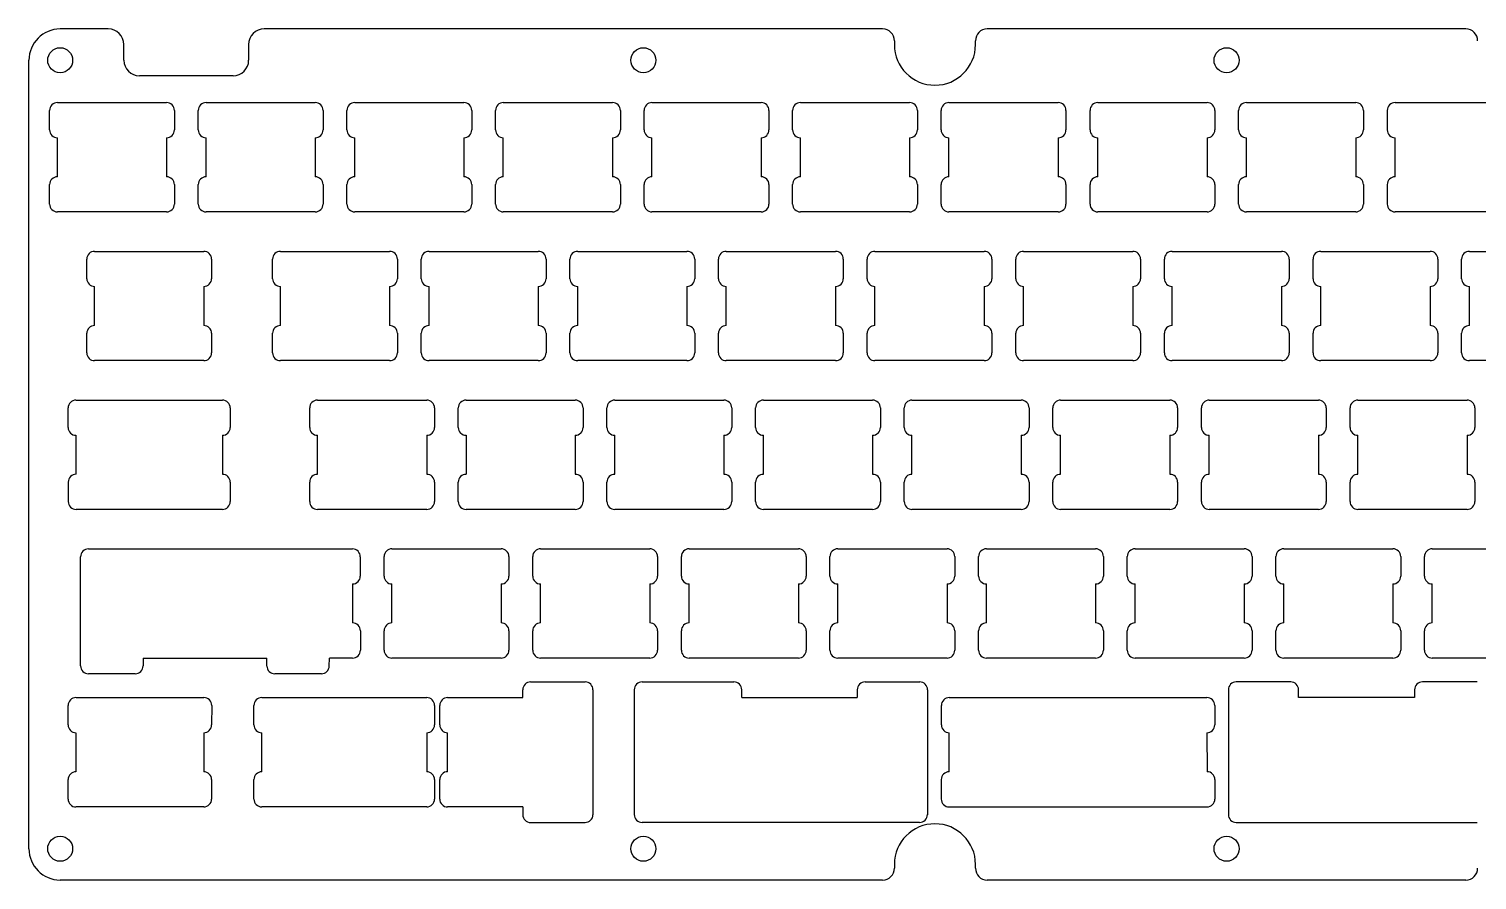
# Model space of a CAD drawing. Header units: millimetres. Extents: x -154 to 154, y -55 to 55.
# Drawn here: x -153.5 to 32.1, y -54.5 to 54.5 of the extents above; entities that cross this region are included whole.
import ezdxf

# ---------------------------------------------------------------- set-up
doc = ezdxf.new("R2010")
doc.units = ezdxf.units.MM

msp = doc.modelspace()

# ---------------------------------------------------------------- linework, layer by layer
at = {"color": 7, "linetype": 'Continuous', "lineweight": 25}
for p, q in [((-143.34, 54.5), (-149.5, 54.5)), ((-44.08, 54.5), (-123.34, 54.5)), ((30.68, 54.5), (-30.68, 54.5)), ((-141.34, 50.5), (-141.34, 52.5)), ((-125.34, 52.5), (-125.34, 50.5)), ((-42.58, 53), (-42.58, 52.5)), ((-32.17, 52.5), (-32.17, 53)), ((-153.5, -50.5), (-153.5, 50.5)), ((-127.34, 48.5), (-139.34, 48.5)), ((-149.85, 45.07), (-135.85, 45.07)), ((-130.8, 45.07), (-116.8, 45.07)), ((-111.75, 45.07), (-97.75, 45.07)), ((-92.7, 45.07), (-78.7, 45.07)), ((-73.65, 45.07), (-64.15, 45.07)), ((-64.15, 45.07), (-59.65, 45.07)), ((-54.62, 45.07), (-45.12, 45.07)), ((-45.12, 45.07), (-40.62, 45.07)), ((-35.58, 45.07), (-26.08, 45.07)), ((-26.08, 45.07), (-21.58, 45.07)), ((-16.5, 45.07), (-7, 45.07)), ((-7, 45.07), (-2.5, 45.07)), ((2.55, 45.07), (16.55, 45.07)), ((21.61, 45.07), (35.61, 45.07)), ((-150.85, 41.57), (-150.85, 44.07)), ((-134.85, 44.07), (-134.85, 41.57)), ((-131.8, 41.57), (-131.8, 44.07)), ((-115.8, 44.07), (-115.8, 41.57)), ((-112.75, 41.57), (-112.75, 44.07)), ((-96.75, 44.07), (-96.75, 41.57)), ((-93.7, 41.57), (-93.7, 44.07)), ((-77.7, 44.07), (-77.7, 41.57)), ((-74.65, 41.57), (-74.65, 44.07)), ((-58.65, 44.07), (-58.65, 41.57)), ((-55.62, 41.57), (-55.62, 44.07)), ((-39.62, 44.07), (-39.62, 41.57)), ((-36.58, 41.57), (-36.58, 44.07)), ((-20.58, 44.07), (-20.58, 41.57)), ((-17.5, 41.57), (-17.5, 44.07)), ((-1.5, 44.07), (-1.5, 41.57)), ((1.55, 41.57), (1.55, 44.07)), ((17.55, 44.07), (17.55, 41.57)), ((20.61, 41.57), (20.61, 44.07)), ((-149.85, 35.57), (-149.85, 40.57)), ((-135.85, 40.57), (-135.85, 35.57)), ((-130.8, 35.57), (-130.8, 40.57)), ((-116.8, 40.57), (-116.8, 35.57)), ((-111.75, 35.57), (-111.75, 40.57)), ((-97.75, 40.57), (-97.75, 35.57)), ((-92.7, 35.57), (-92.7, 40.57)), ((-78.7, 40.57), (-78.7, 35.57)), ((-73.65, 35.57), (-73.65, 40.57)), ((-59.65, 40.57), (-59.65, 35.57)), ((-54.62, 35.57), (-54.62, 40.57)), ((-40.62, 40.57), (-40.62, 35.57)), ((-35.58, 35.57), (-35.58, 40.57)), ((-21.58, 40.57), (-21.58, 35.57)), ((-16.5, 35.57), (-16.5, 40.57)), ((-2.5, 40.57), (-2.5, 35.57)), ((2.55, 35.57), (2.55, 40.57)), ((16.55, 40.57), (16.55, 35.57)), ((21.61, 35.57), (21.61, 40.57)), ((-150.85, 32.07), (-150.85, 34.57)), ((-134.85, 34.57), (-134.85, 32.07)), ((-131.8, 32.07), (-131.8, 34.57)), ((-115.8, 34.57), (-115.8, 32.07)), ((-112.75, 32.07), (-112.75, 34.57)), ((-96.75, 34.57), (-96.75, 32.07)), ((-93.7, 32.07), (-93.7, 34.57)), ((-77.7, 34.57), (-77.7, 32.07)), ((-74.65, 32.07), (-74.65, 34.57)), ((-58.65, 34.57), (-58.65, 32.07)), ((-55.62, 32.07), (-55.62, 34.57)), ((-39.62, 34.57), (-39.62, 32.07)), ((-36.58, 32.07), (-36.58, 34.57)), ((-20.58, 34.57), (-20.58, 32.07)), ((-17.5, 32.07), (-17.5, 34.57)), ((-1.5, 34.57), (-1.5, 32.07)), ((1.55, 32.07), (1.55, 34.57)), ((17.55, 34.57), (17.55, 32.07)), ((20.61, 32.07), (20.61, 34.57)), ((-135.85, 31.07), (-149.85, 31.07)), ((-116.8, 31.07), (-130.8, 31.07)), ((-97.75, 31.07), (-111.75, 31.07)), ((-78.7, 31.07), (-92.7, 31.07)), ((-64.15, 31.07), (-73.65, 31.07)), ((-59.65, 31.07), (-64.15, 31.07)), ((-45.12, 31.07), (-54.62, 31.07)), ((-40.62, 31.07), (-45.12, 31.07)), ((-26.08, 31.07), (-35.58, 31.07)), ((-21.58, 31.07), (-26.08, 31.07)), ((-7, 31.07), (-16.5, 31.07)), ((-2.5, 31.07), (-7, 31.07)), ((16.55, 31.07), (2.55, 31.07)), ((35.61, 31.07), (21.61, 31.07)), ((-145.09, 26.02), (-131.09, 26.02)), ((-121.27, 26.02), (-107.27, 26.02)), ((-102.22, 26.02), (-88.22, 26.02)), ((-83.17, 26.02), (-69.17, 26.02)), ((-64.12, 26.02), (-50.12, 26.02)), ((-45.07, 26.02), (-35.57, 26.02)), ((-35.57, 26.02), (-31.07, 26.02)), ((-26.02, 26.02), (-16.52, 26.02)), ((-16.52, 26.02), (-12.02, 26.02)), ((-6.97, 26.02), (2.53, 26.02)), ((2.53, 26.02), (7.03, 26.02)), ((12.08, 26.02), (21.58, 26.02)), ((21.58, 26.02), (26.08, 26.02)), ((31.13, 26.02), (45.13, 26.02)), ((-146.09, 22.52), (-146.09, 25.02)), ((-130.09, 25.02), (-130.09, 22.52)), ((-122.27, 22.52), (-122.27, 25.02)), ((-106.27, 25.02), (-106.27, 22.52)), ((-103.22, 22.52), (-103.22, 25.02)), ((-87.22, 25.02), (-87.22, 22.52)), ((-84.17, 22.52), (-84.17, 25.02)), ((-68.17, 25.02), (-68.17, 22.52)), ((-65.12, 22.52), (-65.12, 25.02)), ((-49.12, 25.02), (-49.12, 22.52)), ((-46.07, 22.52), (-46.07, 25.02)), ((-30.07, 25.02), (-30.07, 22.52)), ((-27.02, 22.52), (-27.02, 25.02)), ((-11.02, 25.02), (-11.02, 22.52)), ((-7.97, 22.52), (-7.97, 25.02)), ((8.03, 25.02), (8.03, 22.52)), ((11.08, 22.52), (11.08, 25.02)), ((27.08, 25.02), (27.08, 22.52)), ((30.13, 22.52), (30.13, 25.02)), ((-145.09, 16.52), (-145.09, 21.52)), ((-131.09, 21.52), (-131.09, 16.52)), ((-121.27, 16.52), (-121.27, 21.52)), ((-107.27, 21.52), (-107.27, 16.52)), ((-102.22, 16.52), (-102.22, 21.52)), ((-88.22, 21.52), (-88.22, 16.52)), ((-83.17, 16.52), (-83.17, 21.52)), ((-69.17, 21.52), (-69.17, 16.52)), ((-64.12, 16.52), (-64.12, 21.52)), ((-50.12, 21.52), (-50.12, 16.52)), ((-45.07, 16.52), (-45.07, 21.52)), ((-31.07, 21.52), (-31.07, 16.52)), ((-26.02, 16.52), (-26.02, 21.52)), ((-12.02, 21.52), (-12.02, 16.52)), ((-6.97, 16.52), (-6.97, 21.52)), ((7.03, 21.52), (7.03, 16.52)), ((12.08, 16.52), (12.08, 21.52)), ((26.08, 21.52), (26.08, 16.52)), ((31.13, 16.52), (31.13, 21.52)), ((-146.09, 13.02), (-146.09, 15.52)), ((-130.09, 15.52), (-130.09, 13.02)), ((-122.27, 13.02), (-122.27, 15.52)), ((-106.27, 15.52), (-106.27, 13.02)), ((-103.22, 13.02), (-103.22, 15.52)), ((-87.22, 15.52), (-87.22, 13.02)), ((-84.17, 13.02), (-84.17, 15.52)), ((-68.17, 15.52), (-68.17, 13.02)), ((-65.12, 13.02), (-65.12, 15.52)), ((-49.12, 15.52), (-49.12, 13.02)), ((-46.07, 13.02), (-46.07, 15.52)), ((-30.07, 15.52), (-30.07, 13.02)), ((-27.02, 13.02), (-27.02, 15.52)), ((-11.02, 15.52), (-11.02, 13.02)), ((-7.97, 13.02), (-7.97, 15.52)), ((8.03, 15.52), (8.03, 13.02)), ((11.08, 13.02), (11.08, 15.52)), ((27.08, 15.52), (27.08, 13.02)), ((30.13, 13.02), (30.13, 15.52)), ((-131.09, 12.02), (-145.09, 12.02)), ((-107.27, 12.02), (-121.27, 12.02)), ((-88.22, 12.02), (-102.22, 12.02)), ((-69.17, 12.02), (-83.17, 12.02)), ((-50.12, 12.02), (-64.12, 12.02)), ((-35.57, 12.02), (-45.07, 12.02)), ((-31.07, 12.02), (-35.57, 12.02)), ((-16.52, 12.02), (-26.02, 12.02)), ((-12.02, 12.02), (-16.52, 12.02)), ((2.53, 12.02), (-6.97, 12.02)), ((7.03, 12.02), (2.53, 12.02)), ((21.58, 12.02), (12.08, 12.02)), ((26.08, 12.02), (21.58, 12.02)), ((45.13, 12.02), (31.13, 12.02)), ((-148.47, 3.46), (-148.47, 5.96)), ((-147.47, 6.96), (-128.7, 6.96)), ((-127.7, 5.96), (-127.71, 3.46)), ((-117.52, 3.46), (-117.52, 5.96)), ((-116.52, 6.96), (-116.22, 6.96)), ((-116.22, 6.96), (-102.82, 6.96)), ((-102.82, 6.96), (-102.52, 6.96)), ((-101.52, 5.96), (-101.52, 3.46)), ((-98.47, 3.46), (-98.47, 5.96)), ((-97.47, 6.96), (-97.17, 6.96)), ((-97.17, 6.96), (-83.77, 6.96)), ((-83.77, 6.96), (-83.47, 6.96)), ((-82.47, 5.96), (-82.47, 3.46)), ((-79.42, 3.46), (-79.42, 5.96)), ((-78.42, 6.96), (-68.92, 6.96)), ((-68.92, 6.96), (-64.42, 6.96)), ((-63.42, 5.96), (-63.42, 3.46)), ((-60.37, 3.46), (-60.37, 5.96)), ((-59.37, 6.96), (-49.87, 6.96)), ((-49.87, 6.96), (-45.37, 6.96)), ((-44.37, 5.96), (-44.37, 3.46)), ((-41.32, 3.46), (-41.32, 5.96)), ((-40.32, 6.96), (-40.02, 6.96)), ((-40.02, 6.96), (-26.62, 6.96)), ((-26.62, 6.96), (-26.32, 6.96)), ((-25.32, 5.96), (-25.32, 3.46)), ((-22.27, 3.46), (-22.27, 5.96)), ((-21.27, 6.96), (-20.97, 6.96)), ((-20.97, 6.96), (-7.57, 6.96)), ((-7.57, 6.96), (-7.27, 6.96)), ((-6.27, 5.96), (-6.27, 3.46)), ((-3.22, 3.46), (-3.22, 5.96)), ((-2.22, 6.96), (11.78, 6.96)), ((12.78, 5.96), (12.78, 3.46)), ((15.83, 3.46), (15.83, 5.96)), ((16.83, 6.96), (26.33, 6.96)), ((26.33, 6.96), (30.83, 6.96)), ((31.83, 5.96), (31.83, 3.46)), ((-147.46, -2.53), (-147.47, 2.46)), ((-128.71, 2.46), (-128.71, -2.54)), ((-116.52, -2.54), (-116.52, 2.46)), ((-102.52, 2.46), (-102.52, -2.54)), ((-97.47, 2.46), (-97.47, -2.54)), ((-83.47, 2.46), (-83.47, -2.54)), ((-78.42, -2.54), (-78.42, 2.46)), ((-64.42, 2.46), (-64.42, -2.54)), ((-59.37, -2.54), (-59.37, 2.46)), ((-45.37, 2.46), (-45.37, -2.54)), ((-40.32, -2.54), (-40.32, 2.46)), ((-26.32, 2.46), (-26.32, -2.54)), ((-21.27, -2.54), (-21.27, 2.46)), ((-7.27, 2.46), (-7.27, -2.54)), ((-2.22, -2.54), (-2.22, 2.46)), ((11.78, 2.46), (11.78, -2.54)), ((16.83, -2.54), (16.83, 2.46)), ((30.83, 2.46), (30.83, -2.54)), ((-148.46, -3.53), (-148.46, -6.03)), ((-127.71, -3.54), (-127.71, -6.03)), ((-117.52, -6.04), (-117.52, -3.54)), ((-101.52, -3.54), (-101.52, -6.04)), ((-98.47, -6.04), (-98.47, -3.54)), ((-82.47, -3.54), (-82.47, -6.04)), ((-79.42, -6.04), (-79.42, -3.54)), ((-63.42, -3.54), (-63.42, -6.04)), ((-60.37, -6.04), (-60.37, -3.54)), ((-44.37, -3.54), (-44.37, -6.04)), ((-41.32, -6.04), (-41.32, -3.54)), ((-25.32, -3.54), (-25.32, -6.04)), ((-22.27, -6.04), (-22.27, -3.54)), ((-6.27, -3.54), (-6.27, -6.04)), ((-3.22, -6.04), (-3.22, -3.54)), ((12.78, -3.54), (12.78, -6.04)), ((15.83, -6.04), (15.83, -3.54)), ((31.83, -3.54), (31.83, -6.04)), ((-128.71, -7.03), (-147.46, -7.03)), ((-116.22, -7.04), (-116.52, -7.04)), ((-102.82, -7.04), (-116.22, -7.04)), ((-102.52, -7.04), (-102.82, -7.04)), ((-97.17, -7.04), (-97.47, -7.04)), ((-83.77, -7.04), (-97.17, -7.04)), ((-83.47, -7.04), (-83.77, -7.04)), ((-68.92, -7.04), (-78.42, -7.04)), ((-64.42, -7.04), (-68.92, -7.04)), ((-49.87, -7.04), (-59.37, -7.04)), ((-45.37, -7.04), (-49.87, -7.04)), ((-40.02, -7.04), (-40.32, -7.04)), ((-26.62, -7.04), (-40.02, -7.04)), ((-26.32, -7.04), (-26.62, -7.04)), ((-20.97, -7.04), (-21.27, -7.04)), ((-7.57, -7.04), (-20.97, -7.04)), ((-7.27, -7.04), (-7.57, -7.04)), ((11.78, -7.04), (-2.22, -7.04)), ((26.33, -7.04), (16.83, -7.04)), ((30.83, -7.04), (26.33, -7.04)), ((-145.88, -12.09), (-112.03, -12.09)), ((-106.98, -12.08), (-92.98, -12.08)), ((-87.93, -12.08), (-78.43, -12.08)), ((-78.43, -12.08), (-73.93, -12.08)), ((-68.88, -12.08), (-59.38, -12.08)), ((-59.38, -12.08), (-54.88, -12.08)), ((-49.83, -12.08), (-40.33, -12.08)), ((-40.33, -12.08), (-35.83, -12.08)), ((-30.78, -12.08), (-21.28, -12.08)), ((-21.28, -12.08), (-16.78, -12.08)), ((-11.73, -12.08), (2.27, -12.08)), ((7.32, -12.08), (16.82, -12.08)), ((16.82, -12.08), (21.32, -12.08)), ((26.37, -12.08), (26.67, -12.08)), ((26.67, -12.08), (40.07, -12.08)), ((-146.88, -27.08), (-146.88, -13.09)), ((-111.03, -13.09), (-111.03, -15.58)), ((-107.98, -15.58), (-107.98, -13.08)), ((-91.98, -13.08), (-91.98, -15.58)), ((-88.93, -15.58), (-88.93, -13.08)), ((-72.93, -13.08), (-72.93, -15.58)), ((-69.88, -15.58), (-69.88, -13.08)), ((-53.88, -13.08), (-53.88, -15.58)), ((-50.83, -15.58), (-50.83, -13.08)), ((-34.83, -13.08), (-34.83, -15.58)), ((-31.78, -15.58), (-31.78, -13.08)), ((-15.78, -13.08), (-15.78, -15.58)), ((-12.73, -15.58), (-12.73, -13.08)), ((3.27, -13.08), (3.27, -15.58)), ((6.32, -15.58), (6.32, -13.08)), ((22.32, -13.08), (22.32, -15.58)), ((25.37, -15.58), (25.37, -13.08)), ((-112.02, -16.57), (-112.02, -21.57)), ((-106.98, -21.58), (-106.98, -16.58)), ((-92.98, -16.58), (-92.98, -21.58)), ((-87.93, -21.58), (-87.93, -16.58)), ((-73.93, -16.58), (-73.93, -21.58)), ((-68.88, -21.58), (-68.88, -16.58)), ((-54.88, -16.58), (-54.88, -21.58)), ((-49.83, -21.58), (-49.83, -16.58)), ((-35.83, -16.58), (-35.83, -21.58)), ((-30.78, -21.58), (-30.78, -16.58)), ((-16.78, -16.58), (-16.78, -21.58)), ((-11.73, -21.58), (-11.73, -16.58)), ((2.27, -16.58), (2.27, -21.58)), ((7.32, -21.58), (7.32, -16.58)), ((21.32, -16.58), (21.32, -21.58)), ((26.37, -21.58), (26.37, -16.58)), ((-111.02, -22.57), (-111.02, -25.07)), ((-107.98, -25.08), (-107.98, -22.58)), ((-91.98, -22.58), (-91.98, -25.08)), ((-88.93, -25.08), (-88.93, -22.58)), ((-72.93, -22.58), (-72.93, -25.08)), ((-69.88, -25.08), (-69.88, -22.58)), ((-53.88, -22.58), (-53.88, -25.08)), ((-50.83, -25.08), (-50.83, -22.58)), ((-34.83, -22.58), (-34.83, -25.08)), ((-31.78, -25.08), (-31.78, -22.58)), ((-15.78, -22.58), (-15.78, -25.08)), ((-12.73, -25.08), (-12.73, -22.58)), ((3.27, -22.58), (3.27, -25.08)), ((6.32, -25.08), (6.32, -22.58)), ((22.32, -22.58), (22.32, -25.08)), ((25.37, -25.08), (25.37, -22.58)), ((-138.88, -26.08), (-138.88, -27.08)), ((-138.88, -26.08), (-123, -26.08)), ((-123, -27.09), (-123, -26.08)), ((-115.01, -27.09), (-115, -26.08)), ((-113.03, -26.08), (-115, -26.08)), ((-112.02, -26.07), (-113.03, -26.08)), ((-92.98, -26.08), (-106.98, -26.08)), ((-78.43, -26.08), (-87.93, -26.08)), ((-73.93, -26.08), (-78.43, -26.08)), ((-59.38, -26.08), (-68.88, -26.08)), ((-54.88, -26.08), (-59.38, -26.08)), ((-40.33, -26.08), (-49.83, -26.08)), ((-35.83, -26.08), (-40.33, -26.08)), ((-21.28, -26.08), (-30.78, -26.08)), ((-16.78, -26.08), (-21.28, -26.08)), ((2.27, -26.08), (-11.73, -26.08)), ((16.82, -26.08), (7.32, -26.08)), ((21.32, -26.08), (16.82, -26.08)), ((26.67, -26.08), (26.37, -26.08)), ((40.07, -26.08), (26.67, -26.08)), ((-139.88, -28.08), (-145.88, -28.08)), ((-116.01, -28.09), (-122, -28.09)), ((-89.21, -29.13), (-82.21, -29.13)), ((-74.91, -29.13), (-63.14, -29.13)), ((-46.33, -29.13), (-39.33, -29.13)), ((8.23, -29.13), (1.23, -29.13)), ((32.11, -29.13), (25.1, -29.13)), ((-147.47, -31.14), (-131.08, -31.14)), ((-123.66, -31.13), (-102.52, -31.13)), ((-99.84, -31.13), (-90.21, -31.14)), ((-90.21, -31.14), (-90.21, -30.13)), ((-81.21, -30.13), (-81.21, -46.14)), ((-75.91, -30.13), (-75.91, -46.13)), ((-62.14, -31.14), (-62.14, -30.13)), ((-62.14, -31.14), (-47.33, -31.14)), ((-47.33, -30.13), (-47.33, -31.14)), ((-38.33, -30.13), (-38.34, -46.13)), ((-35.54, -31.13), (-2.51, -31.14)), ((0.23, -30.13), (0.23, -46.13)), ((9.23, -31.13), (9.23, -30.13)), ((24.1, -31.13), (9.23, -31.13)), ((24.1, -30.13), (24.1, -31.13)), ((-148.47, -34.64), (-148.47, -32.14)), ((-130.08, -32.14), (-130.09, -34.64)), ((-124.66, -34.64), (-124.66, -32.13)), ((-101.52, -32.13), (-101.52, -34.64)), ((-100.84, -34.63), (-100.84, -32.13)), ((-36.54, -34.63), (-36.54, -32.13)), ((-1.51, -32.14), (-1.51, -34.64)), ((-147.47, -40.64), (-147.47, -35.64)), ((-131.09, -35.64), (-131.09, -40.64)), ((-123.66, -40.64), (-123.66, -35.64)), ((-102.52, -35.64), (-102.52, -40.64)), ((-99.84, -40.63), (-99.84, -35.63)), ((-35.56, -40.64), (-35.54, -35.63)), ((-2.51, -35.64), (-2.5, -40.63)), ((-148.47, -44.14), (-148.47, -41.64)), ((-130.09, -41.64), (-130.09, -44.13)), ((-124.66, -44.13), (-124.66, -41.64)), ((-101.52, -41.64), (-101.51, -44.13)), ((-100.85, -44.14), (-100.84, -41.63)), ((-36.56, -41.64), (-36.56, -44.14)), ((-1.5, -41.63), (-1.5, -44.13)), ((-131.09, -45.13), (-147.47, -45.14)), ((-102.51, -45.13), (-123.66, -45.13)), ((-90.21, -45.14), (-99.85, -45.14)), ((-90.21, -45.14), (-90.21, -46.14)), ((-35.56, -45.14), (-2.5, -45.13)), ((-89.21, -47.14), (-82.21, -47.13)), ((-39.34, -47.13), (-74.91, -47.13)), ((1.23, -47.13), (32.11, -47.13)), ((-42.58, -52.5), (-42.58, -53)), ((-32.17, -53), (-32.17, -52.5)), ((-44.08, -54.5), (-149.5, -54.5)), ((30.68, -54.5), (-30.68, -54.5))]:
    msp.add_line(p, q, dxfattribs=at)
for centre in [(-149.5, 50.5), (-74.75, 50.5), (0, 50.5), (-149.5, -50.5), (-74.75, -50.5), (0, -50.5)]:
    msp.add_circle(centre, 1.6, dxfattribs=at)
for centre, radius, start, end in [((-149.5, 50.5), 4, 90, 180), ((-143.34, 52.5), 2, 0, 90), ((-123.34, 52.5), 2, 90, 180), ((-44.08, 53), 1.5, 0, 90), ((-30.68, 53), 1.5, 90, 180), ((30.68, 53), 1.5, 0, 90), ((-37.38, 52.5), 5.2, 180, 0), ((-139.34, 50.5), 2, 180, 270), ((-127.34, 50.5), 2, 270, 0), ((-149.85, 44.07), 0.999, 89.9673, 180.0327), ((-135.85, 44.07), 0.999, 359.9673, 90.0327), ((-130.8, 44.07), 0.999, 89.9673, 180.0327), ((-116.8, 44.07), 0.999, 359.9673, 90.0327), ((-111.75, 44.07), 0.999, 89.9673, 180.0327), ((-97.75, 44.07), 0.999, 359.9673, 90.0327), ((-92.7, 44.07), 0.999, 89.9673, 180.0327), ((-78.7, 44.07), 0.999, 359.9673, 90.0327), ((-73.65, 44.07), 0.999, 89.9673, 180.0327), ((-59.65, 44.07), 0.999, 359.9673, 90.0327), ((-54.62, 44.07), 0.999, 89.9673, 180.0327), ((-40.62, 44.07), 0.999, 359.9673, 90.0327), ((-35.58, 44.07), 0.999, 89.9673, 180.0327), ((-21.58, 44.07), 0.999, 359.9673, 90.0327), ((-16.5, 44.07), 0.999, 89.9673, 180.0327), ((-2.5, 44.07), 0.999, 359.9673, 90.0327), ((2.55, 44.07), 0.999, 89.9673, 180.0327), ((16.55, 44.07), 0.999, 359.9673, 90.0327), ((21.6, 44.07), 0.999, 89.9673, 180.0327), ((-149.85, 41.57), 0.999, 179.9673, 270.0327), ((-135.85, 41.57), 0.999, 269.9674, 0.0327), ((-130.8, 41.57), 0.999, 179.9673, 270.0327), ((-116.8, 41.57), 0.999, 269.9674, 0.0327), ((-111.75, 41.57), 0.999, 179.9673, 270.0327), ((-97.75, 41.57), 0.999, 269.9674, 0.0327), ((-92.7, 41.57), 0.999, 179.9673, 270.0327), ((-78.7, 41.57), 0.999, 269.9674, 0.0327), ((-73.65, 41.57), 0.999, 179.9673, 270.0327), ((-59.65, 41.57), 0.999, 269.9674, 0.0327), ((-54.62, 41.57), 0.999, 179.9673, 270.0327), ((-40.62, 41.57), 0.999, 269.9674, 0.0327), ((-35.58, 41.57), 0.999, 179.9673, 270.0327), ((-21.58, 41.57), 0.999, 269.9674, 0.0327), ((-16.5, 41.57), 0.999, 179.9673, 270.0327), ((-2.5, 41.57), 0.999, 269.9674, 0.0327), ((2.55, 41.57), 0.999, 179.9673, 270.0327), ((16.55, 41.57), 0.999, 269.9673, 0.0327), ((21.6, 41.57), 0.999, 179.9673, 270.0327), ((-149.85, 34.57), 0.999, 89.9673, 180.0327), ((-135.85, 34.57), 0.999, 359.9673, 90.0326), ((-130.8, 34.57), 0.999, 89.9673, 180.0327), ((-116.8, 34.57), 0.999, 359.9673, 90.0326), ((-111.75, 34.57), 0.999, 89.9673, 180.0327), ((-97.75, 34.57), 0.999, 359.9673, 90.0326), ((-92.7, 34.57), 0.999, 89.9672, 180.0326), ((-78.7, 34.57), 0.999, 359.9673, 90.0326), ((-73.65, 34.57), 0.999, 89.9671, 180.0326), ((-59.65, 34.57), 0.999, 359.9673, 90.0326), ((-54.62, 34.57), 0.999, 89.9671, 180.0326), ((-40.62, 34.57), 0.999, 359.9673, 90.0326), ((-35.58, 34.57), 0.999, 89.9671, 180.0326), ((-21.58, 34.57), 0.999, 359.9673, 90.0326), ((-16.5, 34.57), 0.999, 89.9671, 180.0326), ((-2.5, 34.57), 0.999, 359.9673, 90.0326), ((2.55, 34.57), 0.999, 89.9672, 180.0327), ((16.55, 34.57), 0.999, 359.9673, 90.0327), ((21.6, 34.57), 0.999, 89.9672, 180.0327), ((-149.85, 32.07), 0.999, 179.9673, 270.0327), ((-135.85, 32.07), 0.999, 269.9673, 0.0327), ((-130.8, 32.07), 0.999, 179.9673, 270.0327), ((-116.8, 32.07), 0.999, 269.9673, 0.0327), ((-111.75, 32.07), 0.999, 179.9673, 270.0327), ((-97.75, 32.07), 0.999, 269.9673, 0.0327), ((-92.7, 32.07), 0.999, 179.9673, 270.0327), ((-78.7, 32.07), 0.999, 269.9673, 0.0327), ((-73.65, 32.07), 0.999, 179.9673, 270.0327), ((-59.65, 32.07), 0.999, 269.9673, 0.0327), ((-54.62, 32.07), 0.999, 179.9673, 270.0327), ((-40.62, 32.07), 0.999, 269.9673, 0.0327), ((-35.58, 32.07), 0.999, 179.9673, 270.0327), ((-21.58, 32.07), 0.999, 269.9673, 0.0327), ((-16.5, 32.07), 0.999, 179.9673, 270.0327), ((-2.5, 32.07), 0.999, 269.9673, 0.0327), ((2.55, 32.07), 0.999, 179.9673, 270.0327), ((16.55, 32.07), 0.999, 269.9673, 0.0327), ((21.6, 32.07), 0.999, 179.9673, 270.0327), ((-145.09, 25.02), 0.999, 89.9673, 180.0327), ((-131.09, 25.02), 0.999, 359.9673, 90.0327), ((-121.27, 25.02), 0.999, 89.9673, 180.0327), ((-107.27, 25.02), 0.999, 359.9673, 90.0327), ((-102.22, 25.02), 0.999, 89.9673, 180.0327), ((-88.22, 25.02), 0.999, 359.9673, 90.0327), ((-83.17, 25.02), 0.999, 89.9673, 180.0327), ((-69.17, 25.02), 0.999, 359.9673, 90.0327), ((-64.12, 25.02), 0.999, 89.9673, 180.0327), ((-50.12, 25.02), 0.999, 359.9673, 90.0327), ((-45.07, 25.02), 0.999, 89.9673, 180.0327), ((-31.07, 25.02), 0.999, 359.9673, 90.0327), ((-26.02, 25.02), 0.999, 89.9673, 180.0327), ((-12.02, 25.02), 0.999, 359.9673, 90.0327), ((-6.97, 25.02), 0.999, 89.9673, 180.0327), ((7.03, 25.02), 0.999, 359.9673, 90.0327), ((12.08, 25.02), 0.999, 89.9673, 180.0327), ((26.08, 25.02), 0.999, 359.9673, 90.0327), ((31.13, 25.02), 0.999, 89.9673, 180.0327), ((-145.09, 22.52), 0.999, 179.9673, 270.0327), ((-131.09, 22.52), 0.999, 269.9674, 0.0327), ((-121.27, 22.52), 0.999, 179.9673, 270.0327), ((-107.27, 22.52), 0.999, 269.9674, 0.0327), ((-102.22, 22.52), 0.999, 179.9673, 270.0327), ((-88.22, 22.52), 0.999, 269.9674, 0.0327), ((-83.17, 22.52), 0.999, 179.9673, 270.0327), ((-69.17, 22.52), 0.999, 269.9674, 0.0327), ((-64.12, 22.52), 0.999, 179.9673, 270.0327), ((-50.12, 22.52), 0.999, 269.9674, 0.0327), ((-45.07, 22.52), 0.999, 179.9673, 270.0327), ((-31.07, 22.52), 0.999, 269.9674, 0.0327), ((-26.02, 22.52), 0.999, 179.9673, 270.0327), ((-12.02, 22.52), 0.999, 269.9674, 0.0327), ((-6.97, 22.52), 0.999, 179.9673, 270.0327), ((7.03, 22.52), 0.999, 269.9683, 0.0327), ((12.08, 22.52), 0.999, 179.9673, 270.0327), ((26.08, 22.52), 0.999, 269.9674, 0.0327), ((31.13, 22.52), 0.999, 179.9673, 270.0327), ((-145.09, 15.52), 0.999, 89.9673, 180.0327), ((-131.09, 15.52), 0.999, 359.9673, 90.0326), ((-121.27, 15.52), 0.999, 89.9673, 180.0327), ((-107.27, 15.52), 0.999, 359.9673, 90.0326), ((-102.22, 15.52), 0.999, 89.9673, 180.0327), ((-88.22, 15.52), 0.999, 359.9673, 90.0326), ((-83.17, 15.52), 0.999, 89.9672, 180.0326), ((-69.17, 15.52), 0.999, 359.9673, 90.0326), ((-64.12, 15.52), 0.999, 89.9672, 180.0326), ((-50.12, 15.52), 0.999, 359.9673, 90.0326), ((-45.07, 15.52), 0.999, 89.9671, 180.0326), ((-31.07, 15.52), 0.999, 359.9673, 90.0326), ((-26.02, 15.52), 0.999, 89.9671, 180.0326), ((-12.02, 15.52), 0.999, 359.9673, 90.0326), ((-6.97, 15.52), 0.999, 89.9673, 180.0317), ((7.03, 15.52), 0.999, 359.9673, 90.0317), ((12.08, 15.52), 0.999, 89.9671, 180.0326), ((26.08, 15.52), 0.999, 359.9673, 90.0326), ((31.13, 15.52), 0.999, 89.9672, 180.0327), ((-145.09, 13.02), 0.999, 179.9673, 270.0327), ((-131.09, 13.02), 0.999, 269.9673, 0.0327), ((-121.27, 13.02), 0.999, 179.9673, 270.0327), ((-107.27, 13.02), 0.999, 269.9673, 0.0327), ((-102.22, 13.02), 0.999, 179.9673, 270.0327), ((-88.22, 13.02), 0.999, 269.9673, 0.0327), ((-83.17, 13.02), 0.999, 179.9673, 270.0327), ((-69.17, 13.02), 0.999, 269.9673, 0.0327), ((-64.12, 13.02), 0.999, 179.9673, 270.0327), ((-50.12, 13.02), 0.999, 269.9673, 0.0327), ((-45.07, 13.02), 0.999, 179.9673, 270.0327), ((-31.07, 13.02), 0.999, 269.9673, 0.0327), ((-26.02, 13.02), 0.999, 179.9673, 270.0327), ((-12.02, 13.02), 0.999, 269.9673, 0.0327), ((-6.97, 13.02), 0.999, 179.9673, 270.0327), ((7.03, 13.02), 0.999, 269.9673, 0.0327), ((12.08, 13.02), 0.999, 179.9673, 270.0327), ((26.08, 13.02), 0.999, 269.9673, 0.0327), ((31.13, 13.02), 0.999, 179.9673, 270.0327), ((-147.48, 5.96), 0.999, 89.9673, 180.0327), ((-128.7, 5.96), 0.999, 359.9673, 90.0327), ((-116.52, 5.96), 0.999, 89.9673, 180.0327), ((-102.52, 5.96), 0.999, 359.9673, 90.0327), ((-97.47, 5.96), 0.999, 89.9673, 180.0327), ((-83.47, 5.96), 0.999, 359.9673, 90.0327), ((-78.42, 5.96), 0.999, 89.9673, 180.0327), ((-64.42, 5.96), 0.999, 359.9673, 90.0327), ((-59.37, 5.96), 0.999, 89.9673, 180.0327), ((-45.37, 5.96), 0.999, 359.9673, 90.0327), ((-40.32, 5.96), 0.999, 89.9673, 180.0327), ((-26.32, 5.96), 0.999, 359.9673, 90.0327), ((-21.27, 5.96), 0.999, 89.9673, 180.0327), ((-7.27, 5.96), 0.999, 359.9673, 90.0327), ((-2.22, 5.96), 0.999, 89.9673, 180.0327), ((11.78, 5.96), 0.999, 359.9673, 90.0327), ((16.83, 5.96), 0.999, 89.9673, 180.0327), ((30.83, 5.96), 0.999, 359.9673, 90.0327), ((-147.48, 3.46), 0.999, 179.9673, 270.0327), ((-128.71, 3.46), 0.999, 269.9674, 0.0327), ((-116.52, 3.46), 0.999, 179.9673, 270.0327), ((-102.52, 3.46), 0.999, 269.9674, 0.0327), ((-97.47, 3.46), 0.999, 179.9673, 270.0327), ((-83.47, 3.46), 0.999, 269.9674, 0.0327), ((-78.42, 3.46), 0.999, 179.9673, 270.0327), ((-64.42, 3.46), 0.999, 269.9674, 0.0327), ((-59.37, 3.46), 0.999, 179.9673, 270.0327), ((-45.37, 3.46), 0.999, 269.9674, 0.0327), ((-40.32, 3.46), 0.999, 179.9673, 270.0327), ((-26.32, 3.46), 0.999, 269.9674, 0.0327), ((-21.27, 3.46), 0.999, 179.9673, 270.0327), ((-7.27, 3.46), 0.999, 269.9674, 0.0327), ((-2.22, 3.46), 0.999, 179.9673, 270.0327), ((11.78, 3.46), 0.999, 269.9673, 0.0327), ((16.83, 3.46), 0.999, 179.9673, 270.0327), ((30.83, 3.46), 0.999, 269.9674, 0.0327), ((-147.46, -3.53), 0.999, 89.9662, 180.0317), ((-128.71, -3.54), 0.999, 359.9673, 90.0326), ((-116.52, -3.54), 0.999, 89.9672, 180.0326), ((-102.52, -3.54), 0.999, 359.9673, 90.0326), ((-97.47, -3.54), 0.999, 89.9672, 180.0326), ((-83.47, -3.54), 0.999, 359.9673, 90.0326), ((-78.42, -3.54), 0.999, 89.9671, 180.0326), ((-64.42, -3.54), 0.999, 359.9673, 90.0326), ((-59.37, -3.54), 0.999, 89.9671, 180.0326), ((-45.37, -3.54), 0.999, 359.9673, 90.0326), ((-40.32, -3.54), 0.999, 89.9672, 180.0326), ((-26.32, -3.54), 0.999, 359.9673, 90.0326), ((-21.27, -3.54), 0.999, 89.9672, 180.0326), ((-7.27, -3.54), 0.999, 359.9673, 90.0326), ((-2.22, -3.54), 0.999, 89.9672, 180.0327), ((11.78, -3.54), 0.999, 359.9673, 90.0327), ((16.83, -3.54), 0.999, 89.9671, 180.0326), ((30.83, -3.54), 0.999, 359.9673, 90.0326), ((-147.46, -6.03), 0.999, 179.9673, 270.0327), ((-128.71, -6.03), 0.999, 269.9673, 0.0327), ((-116.52, -6.04), 0.999, 179.9673, 270.0327), ((-102.52, -6.04), 0.999, 269.9673, 0.0327), ((-97.47, -6.04), 0.999, 179.9673, 270.0327), ((-83.47, -6.04), 0.999, 269.9673, 0.0327), ((-78.42, -6.04), 0.999, 179.9673, 270.0327), ((-64.42, -6.04), 0.999, 269.9673, 0.0327), ((-59.37, -6.04), 0.999, 179.9673, 270.0327), ((-45.37, -6.04), 0.999, 269.9673, 0.0327), ((-40.32, -6.04), 0.999, 179.9673, 270.0327), ((-26.32, -6.04), 0.999, 269.9673, 0.0327), ((-21.27, -6.04), 0.999, 179.9673, 270.0327), ((-7.27, -6.04), 0.999, 269.9673, 0.0327), ((-2.22, -6.04), 0.999, 179.9673, 270.0327), ((11.78, -6.04), 0.999, 269.9673, 0.0327), ((16.83, -6.04), 0.999, 179.9673, 270.0327), ((30.83, -6.04), 0.999, 269.9673, 0.0327), ((-145.88, -13.09), 0.999, 89.9673, 180.0327), ((-112.03, -13.09), 0.999, 359.9673, 90.0327), ((-106.98, -13.08), 0.999, 89.9673, 180.0327), ((-92.98, -13.08), 0.999, 359.9673, 90.0327), ((-87.93, -13.08), 0.999, 89.9673, 180.0327), ((-73.93, -13.08), 0.999, 359.9673, 90.0327), ((-68.88, -13.08), 0.999, 89.9673, 180.0327), ((-54.88, -13.08), 0.999, 359.9673, 90.0327), ((-49.83, -13.08), 0.999, 89.9673, 180.0327), ((-35.83, -13.08), 0.999, 359.9673, 90.0327), ((-30.78, -13.08), 0.999, 89.9673, 180.0327), ((-16.78, -13.08), 0.999, 359.9673, 90.0327), ((-11.73, -13.08), 0.999, 89.9673, 180.0327), ((2.27, -13.08), 0.999, 359.9673, 90.0327), ((7.32, -13.08), 0.999, 89.9673, 180.0327), ((21.32, -13.08), 0.999, 359.9673, 90.0327), ((26.37, -13.08), 0.999, 89.9673, 180.0327), ((-112.02, -15.59), 0.986, 269.7904, 0.4276), ((-106.98, -15.58), 0.999, 179.9673, 270.0327), ((-92.98, -15.58), 0.999, 269.9674, 0.0327), ((-87.93, -15.58), 0.999, 179.9673, 270.0327), ((-73.93, -15.58), 0.999, 269.9674, 0.0327), ((-68.88, -15.58), 0.999, 179.9673, 270.0327), ((-54.88, -15.58), 0.999, 269.9674, 0.0327), ((-49.83, -15.58), 0.999, 179.9673, 270.0327), ((-35.83, -15.58), 0.999, 269.9683, 0.0327), ((-30.78, -15.58), 0.999, 179.9673, 270.0327), ((-16.78, -15.58), 0.999, 269.9674, 0.0327), ((-11.73, -15.58), 0.999, 179.9673, 270.0327), ((2.27, -15.58), 0.999, 269.9673, 0.0327), ((7.32, -15.58), 0.999, 179.9673, 270.0327), ((21.32, -15.58), 0.999, 269.9674, 0.0327), ((26.37, -15.58), 0.999, 179.9673, 270.0327), ((-112.02, -22.57), 0.999, 359.9673, 90.0326), ((-106.98, -22.58), 0.999, 89.9672, 180.0326), ((-92.98, -22.58), 0.999, 359.9673, 90.0326), ((-87.93, -22.58), 0.999, 89.9671, 180.0326), ((-73.93, -22.58), 0.999, 359.9673, 90.0326), ((-68.88, -22.58), 0.999, 89.9671, 180.0326), ((-54.88, -22.58), 0.999, 359.9673, 90.0326), ((-49.83, -22.58), 0.999, 89.9673, 180.0317), ((-35.83, -22.58), 0.999, 359.9673, 90.0317), ((-30.78, -22.58), 0.999, 89.9671, 180.0326), ((-16.78, -22.58), 0.999, 359.9673, 90.0326), ((-11.73, -22.58), 0.999, 89.9672, 180.0327), ((2.27, -22.58), 0.999, 359.9673, 90.0327), ((7.32, -22.58), 0.999, 89.9671, 180.0326), ((21.32, -22.58), 0.999, 359.9673, 90.0326), ((26.37, -22.58), 0.999, 89.9672, 180.0326), ((-112.02, -25.07), 0.999, 269.9673, 0.0327), ((-106.98, -25.08), 0.999, 179.9673, 270.0327), ((-92.98, -25.08), 0.999, 269.9673, 0.0327), ((-87.93, -25.08), 0.999, 179.9673, 270.0327), ((-73.93, -25.08), 0.999, 269.9673, 0.0327), ((-68.88, -25.08), 0.999, 179.9673, 270.0327), ((-54.88, -25.08), 0.999, 269.9673, 0.0327), ((-49.83, -25.08), 0.999, 179.9673, 270.0327), ((-35.83, -25.08), 0.999, 269.9673, 0.0327), ((-30.78, -25.08), 0.999, 179.9673, 270.0327), ((-16.78, -25.08), 0.999, 269.9673, 0.0327), ((-11.73, -25.08), 0.999, 179.9673, 270.0327), ((2.27, -25.08), 0.999, 269.9673, 0.0327), ((7.32, -25.08), 0.999, 179.9673, 270.0327), ((21.32, -25.08), 0.999, 269.9673, 0.0327), ((26.37, -25.08), 0.999, 179.9673, 270.0327), ((-145.88, -27.08), 0.999, 179.9673, 270.0327), ((-139.88, -27.08), 0.999, 269.9673, 0.0327), ((-122, -27.09), 0.999, 179.9673, 270.0327), ((-116.01, -27.09), 0.999, 269.9673, 0.0327), ((-89.21, -30.13), 0.999, 89.9673, 180.0327), ((-82.21, -30.13), 0.999, 359.9673, 90.0327), ((-74.91, -30.13), 0.999, 89.9673, 180.0327), ((-63.14, -30.13), 0.999, 359.9673, 90.0327), ((-46.33, -30.13), 0.999, 89.9673, 180.0327), ((-39.33, -30.13), 0.999, 359.9673, 90.0327), ((1.23, -30.13), 0.999, 89.9673, 180.0327), ((8.23, -30.13), 0.999, 359.9673, 90.0327), ((25.1, -30.13), 0.999, 89.9673, 180.0327), ((-147.48, -32.14), 0.999, 89.9673, 180.0327), ((-131.08, -32.14), 0.999, 359.9673, 90.0327), ((-123.66, -32.13), 0.999, 89.9673, 180.0327), ((-102.52, -32.13), 0.999, 359.9673, 90.0327), ((-99.84, -32.13), 0.999, 89.9673, 180.0327), ((-35.55, -32.13), 0.999, 89.9673, 180.0327), ((-2.51, -32.14), 0.999, 359.9673, 90.0146), ((-147.48, -34.64), 0.999, 179.9673, 270.0327), ((-131.09, -34.64), 0.999, 269.9674, 0.0327), ((-123.66, -34.64), 0.999, 179.9673, 270.0327), ((-102.52, -34.64), 0.999, 269.9674, 0.0327), ((-99.84, -34.63), 0.999, 179.9673, 270.0327), ((-35.55, -34.63), 0.999, 179.9673, 270.0327), ((-2.51, -34.64), 0.999, 269.9674, 0.0327), ((-147.48, -41.64), 0.999, 89.9673, 180.0327), ((-131.09, -41.64), 0.999, 359.9673, 90.0326), ((-123.66, -41.64), 0.999, 89.9673, 180.0327), ((-102.52, -41.64), 0.999, 359.9673, 90.0326), ((-99.84, -41.63), 0.999, 89.9671, 180.0326), ((-35.56, -41.64), 0.999, 89.9673, 180.0327), ((-2.5, -41.63), 0.999, 359.9673, 90.0326), ((-147.48, -44.14), 0.999, 179.9673, 270.0327), ((-131.09, -44.13), 0.999, 269.9673, 0.0327), ((-123.66, -44.13), 0.999, 179.9673, 270.0327), ((-102.51, -44.13), 0.999, 269.9673, 0.0327), ((-99.85, -44.14), 0.999, 179.9673, 270.0327), ((-35.56, -44.14), 0.999, 179.9673, 270.0327), ((-2.5, -44.13), 0.999, 269.9673, 0.0327), ((-89.21, -46.14), 0.999, 179.9371, 270.0025), ((-82.21, -46.13), 0.999, 269.5341, 359.5996), ((-74.91, -46.13), 0.999, 179.9696, 270.0351), ((-39.34, -46.13), 0.999, 269.9673, 0.0327), ((1.23, -46.13), 0.999, 179.9674, 270.0328), ((-37.38, -52.5), 5.2, 0, 180), ((-149.5, -50.5), 4, 180, 270), ((-44.08, -53), 1.5, 270, 0), ((-30.68, -53), 1.5, 180, 270), ((30.68, -53), 1.5, 270, 0)]:
    msp.add_arc(centre, radius, start, end, dxfattribs=at)

doc.saveas('drawing.dxf')
